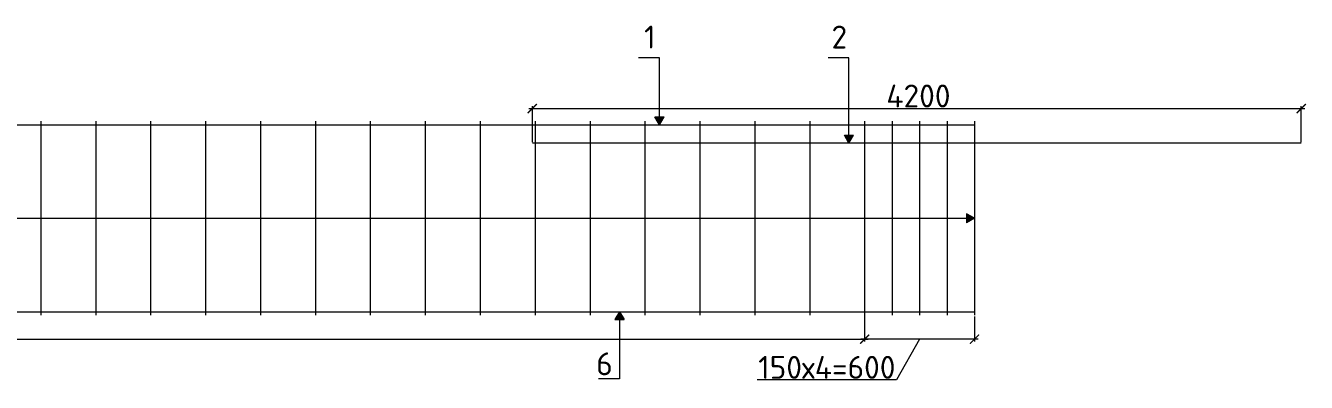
# Model space of a CAD drawing. Header units: millimetres. Extents: x -1960873 to -640355, y 7839719 to 16131025.
# Drawn here: x -714895 to -707900, y 7903352 to 7905300 of the extents above; entities that cross this region are included whole.
import ezdxf

# ---------------------------------------------------------------- set-up
doc = ezdxf.new("R2010")
doc.units = ezdxf.units.MM
doc.layers.get('0').update_dxf_attribs({"lineweight": 15})
doc.layers.add('КМ-Размеры', color=2, linetype='Continuous')
doc.styles.add('GOST-2.304_Type-B', font='')
doc.styles.add('ISOCPEUR', font='isocpeur.ttf')
doc.styles.get('GOST-2.304_Type-B').set_extended_font_data('ГОСТ тип А')
doc.dimstyles.new('SPDS', dxfattribs={"dimscale": 100, "dimtxt": 2.5, "dimasz": 2, "dimexe": 1.25, "dimexo": 0.625, "dimtad": 1, "dimdec": 0, "dimrnd": 0.001, "dimtxsty": 'GOST-2.304_Type-B', "dimblk": 'ARCHTICK', "dimcen": 2.5, "dimdle": 2, "dimadec": 0, "dimazin": 2, "dimtfac": 0.75, "dimtdec": 0, "dimtmove": 1, "dimatfit": 3, "dimfxl": 1.25, "dimtolj": 1, "dimarcsym": 0})

# ---------------------------------------------------------------- blocks, each defined once
blk = doc.blocks.new('_ArchTick')
at = {"color": 0, "linetype": 'ByBlock', "const_width": 0.15}
blk.add_lwpolyline([(-0.5, -0.5), (0.5, 0.5)], dxfattribs=at)
blk = doc.blocks.new('*D244')
at = {"layer": 'Defpoints', "color": 0, "ltscale": 10, "transparency": 16777216}
for p in [(-710312.4, 7903718.4), (-709712.4, 7903718.4), (-710312.4, 7903588.3)]:
    blk.add_point(p, dxfattribs=at)
at = {"layer": 'КМ-Размеры', "color": 0, "lineweight": 0, "ltscale": 10, "transparency": 16777216}
for p, q in [((-710312.4, 7903712.1), (-710312.4, 7903575.8)), ((-709712.4, 7903712.1), (-709712.4, 7903575.8))]:
    blk.add_line(p, q, dxfattribs=at)
at = {"layer": 'КМ-Размеры', "color": 0, "linetype": 'ByBlock', "lineweight": 5, "ltscale": 10, "transparency": 16777216}
for p, q in [((-709692.4, 7903588.3), (-710332.4, 7903588.3)), ((-710012.4, 7903588.3), (-710137.7, 7903365.6)), ((-710137.7, 7903365.6), (-710900.2, 7903365.6))]:
    blk.add_line(p, q, dxfattribs=at)
at = {"layer": 'КМ-Размеры', "color": 0, "lineweight": 5, "ltscale": 10, "transparency": 16777216, "xscale": 50, "yscale": 50, "zscale": 50, "rotation": 180}
blk.add_blockref('_ArchTick', (-710312.4, 7903588.3), dxfattribs=at)
at = {"layer": 'КМ-Размеры', "color": 0, "lineweight": 5, "ltscale": 10, "transparency": 16777216, "xscale": 50, "yscale": 50, "zscale": 50}
blk.add_blockref('_ArchTick', (-709712.4, 7903588.3), dxfattribs=at)
at = {"layer": 'КМ-Размеры', "color": 0, "lineweight": 15, "ltscale": 10, "transparency": 16777216, "insert": (-710519, 7903434.3), "char_height": 125, "attachment_point": 5, "style": 'ISOCPEUR'}
blk.add_mtext('\\A1;150х4=600', dxfattribs=at)
blk = doc.blocks.new('*D245')
at = {"layer": 'Defpoints', "color": 0, "ltscale": 10, "transparency": 16777216}
for p in [(-710312.4, 7903738.4), (-719312.4, 7903718.4), (-710312.4, 7903588.3)]:
    blk.add_point(p, dxfattribs=at)
at = {"layer": 'КМ-Размеры', "color": 0, "lineweight": 0, "ltscale": 10, "transparency": 16777216}
for p, q in [((-719312.4, 7903712.1), (-719312.4, 7903575.8)), ((-710312.4, 7903732.1), (-710312.4, 7903575.8))]:
    blk.add_line(p, q, dxfattribs=at)
at = {"layer": 'КМ-Размеры', "color": 0, "linetype": 'ByBlock', "lineweight": 5, "ltscale": 10, "transparency": 16777216}
blk.add_line((-719332.4, 7903588.3), (-710292.4, 7903588.3), dxfattribs=at)
at = {"layer": 'КМ-Размеры', "color": 0, "lineweight": 5, "ltscale": 10, "transparency": 16777216, "xscale": 50, "yscale": 50, "zscale": 50, "rotation": 180}
blk.add_blockref('_ArchTick', (-719312.4, 7903588.3), dxfattribs=at)
at = {"layer": 'КМ-Размеры', "color": 0, "lineweight": 5, "ltscale": 10, "transparency": 16777216, "xscale": 50, "yscale": 50, "zscale": 50}
blk.add_blockref('_ArchTick', (-710312.4, 7903588.3), dxfattribs=at)
at = {"layer": 'КМ-Размеры', "color": 0, "lineweight": 15, "ltscale": 10, "transparency": 16777216, "insert": (-715610.5, 7903657.1), "char_height": 125, "attachment_point": 5, "style": 'ISOCPEUR'}
blk.add_mtext('\\A1;20х300=6000', dxfattribs=at)
blk = doc.blocks.new('*D247')
at = {"layer": 'Defpoints', "color": 0, "ltscale": 10, "transparency": 16777216}
for p in [(-707927.4, 7904847.3), (-712127.4, 7904658.4), (-707927.4, 7904658.4)]:
    blk.add_point(p, dxfattribs=at)
at = {"layer": 'КМ-Размеры', "color": 0, "lineweight": 0, "ltscale": 10, "transparency": 16777216}
for p, q in [((-712127.4, 7904664.6), (-712127.4, 7904859.8)), ((-707927.4, 7904664.6), (-707927.4, 7904859.8))]:
    blk.add_line(p, q, dxfattribs=at)
at = {"layer": 'КМ-Размеры', "color": 0, "linetype": 'ByBlock', "lineweight": 5, "ltscale": 10, "transparency": 16777216}
blk.add_line((-712147.4, 7904847.3), (-707907.4, 7904847.3), dxfattribs=at)
at = {"layer": 'КМ-Размеры', "color": 0, "lineweight": 5, "ltscale": 10, "transparency": 16777216, "xscale": 50, "yscale": 50, "zscale": 50, "rotation": 180}
blk.add_blockref('_ArchTick', (-712127.4, 7904847.3), dxfattribs=at)
at = {"layer": 'КМ-Размеры', "color": 0, "lineweight": 5, "ltscale": 10, "transparency": 16777216, "xscale": 50, "yscale": 50, "zscale": 50}
blk.add_blockref('_ArchTick', (-707927.4, 7904847.3), dxfattribs=at)
at = {"layer": 'КМ-Размеры', "color": 0, "lineweight": 15, "ltscale": 10, "transparency": 16777216, "insert": (-710018.8, 7904916.1), "char_height": 125, "attachment_point": 5, "style": 'ISOCPEUR'}
blk.add_mtext('\\A1;4200', dxfattribs=at)

msp = doc.modelspace()

# ---------------------------------------------------------------- hatches: boundary and pattern name
at = {"transparency": 33554687}
h = msp.add_hatch(color=256, dxfattribs=at)
h.dxf.hatch_style = 1
h.paths.add_polyline_path([(-711408.2, 7904801.7), (-711458.2, 7904801.7), (-711433.2, 7904758.4)])
h = msp.add_hatch(color=256, dxfattribs=at)
h.dxf.hatch_style = 1
h.paths.add_polyline_path([(-710373.2, 7904701.7), (-710423.2, 7904701.7), (-710398.2, 7904658.4)])
h = msp.add_hatch(color=256, dxfattribs=at)
h.dxf.hatch_style = 1
h.paths.add_polyline_path([(-709712.4, 7904248.4), (-709755.7, 7904273.4), (-709755.7, 7904223.4)])
h = msp.add_hatch(color=256, dxfattribs=at)
h.dxf.hatch_style = 1
h.paths.add_polyline_path([(-711651.4, 7903738.4), (-711676.4, 7903695.1), (-711626.4, 7903695.1)])

# ---------------------------------------------------------------- linework, layer by layer
for p, q in [((-711433.2, 7905124.3), (-711547.1, 7905124.3)), ((-711433.2, 7904758.4), (-711433.2, 7905124.3)), ((-710398.2, 7905124.3), (-710512.1, 7905124.3)), ((-710398.2, 7904658.4), (-710398.2, 7905124.3)), ((-711433.2, 7904758.4), (-711458.2, 7904801.7)), ((-711458.2, 7904801.7), (-711408.2, 7904801.7)), ((-711433.2, 7904758.4), (-711408.2, 7904801.7)), ((-720062.4, 7904758.4), (-709712.4, 7904758.4)), ((-714812.4, 7904778.4), (-714812.4, 7903718.4)), ((-714512.4, 7904778.4), (-714512.4, 7903718.4)), ((-714212.4, 7904778.4), (-714212.4, 7903718.4)), ((-713912.4, 7904778.4), (-713912.4, 7903718.4)), ((-713612.4, 7904778.4), (-713612.4, 7903718.4)), ((-713312.4, 7904778.4), (-713312.4, 7903718.4)), ((-713012.4, 7904778.4), (-713012.4, 7903718.4)), ((-712712.4, 7904778.4), (-712712.4, 7903718.4)), ((-712412.4, 7904778.4), (-712412.4, 7903718.4)), ((-712112.4, 7904778.4), (-712112.4, 7903718.4)), ((-711812.4, 7904778.4), (-711812.4, 7903718.4)), ((-711512.4, 7904778.4), (-711512.4, 7903718.4)), ((-711212.4, 7904778.4), (-711212.4, 7903718.4)), ((-710912.4, 7904778.4), (-710912.4, 7903718.4)), ((-710612.4, 7904778.4), (-710612.4, 7903718.4)), ((-710312.4, 7904778.4), (-710312.4, 7903718.4)), ((-710162.4, 7904778.4), (-710162.4, 7903718.4)), ((-710012.4, 7904778.4), (-710012.4, 7903718.4)), ((-709862.4, 7904778.4), (-709862.4, 7903718.4)), ((-709712.4, 7904778.4), (-709712.4, 7903718.4)), ((-707927.4, 7904658.4), (-712127.4, 7904658.4)), ((-710398.2, 7904658.4), (-710423.2, 7904701.7)), ((-710423.2, 7904701.7), (-710373.2, 7904701.7)), ((-710398.2, 7904658.4), (-710373.2, 7904701.7)), ((-719869.1, 7904248.4), (-709712.4, 7904248.4)), ((-709712.4, 7904248.4), (-709755.7, 7904273.4)), ((-709755.7, 7904273.4), (-709755.7, 7904223.4)), ((-709712.4, 7904248.4), (-709755.7, 7904223.4)), ((-720062.4, 7903738.4), (-709712.4, 7903738.4)), ((-711651.4, 7903738.4), (-711676.4, 7903695.1)), ((-711651.4, 7903738.4), (-711651.4, 7903372.4)), ((-711651.4, 7903738.4), (-711626.4, 7903695.1)), ((-711676.4, 7903695.1), (-711626.4, 7903695.1)), ((-711651.4, 7903372.4), (-711765.3, 7903372.4))]:
    msp.add_line(p, q, dxfattribs=at)

# ---------------------------------------------------------------- texts
at = {"transparency": 33554687, "char_height": 125, "width": 8055.818, "attachment_point": 5, "style": 'ISOCPEUR'}
for s, insert in [('\\A1;1', (-711485.9, 7905237.8)), ('\\A1;2', (-710450.8, 7905237.8)), ('\\A1;6', (-711733.6, 7903453.5))]:
    msp.add_mtext(s, dxfattribs=dict(at, insert=insert))

# ---------------------------------------------------------------- dimensions: what is measured, and where the dimension line sits
at = {"layer": 'КМ-Размеры', "color": 7, "lineweight": 15, "ltscale": 10, "transparency": 33554687}
dim = msp.add_linear_dim(base=(-707927.4, 7904847.3), p1=(-712127.4, 7904658.4), p2=(-707927.4, 7904658.4), dimstyle='SPDS', override={"dimscale": 10, "dimtxt": 12.5, "dimasz": 5, "dimtxsty": 'ISOCPEUR', "dimblk1": 'ArchTick', "dimblk2": 'ArchTick', "dimsah": 1, "dimlwd": 5, "dimlwe": 0}, dxfattribs=at)
dim.commit()
dim.dimension.update_dxf_attribs({"geometry": '*D247', "text_midpoint": (-710018.8, 7904847.3), "dimtype": 160})
dim = msp.add_linear_dim(base=(-710312.4, 7903588.3), p1=(-719312.4, 7903718.4), p2=(-710312.4, 7903738.4), text='20х300=6000', dimstyle='SPDS', override={"dimscale": 10, "dimtxt": 12.5, "dimasz": 5, "dimtxsty": 'ISOCPEUR', "dimblk1": 'ArchTick', "dimblk2": 'ArchTick', "dimsah": 1, "dimlwd": 5, "dimlwe": 0}, dxfattribs=at)
dim.commit()
dim.dimension.update_dxf_attribs({"geometry": '*D245', "text_midpoint": (-715610.5, 7903588.3), "dimtype": 160})
dim = msp.add_linear_dim(base=(-710312.4, 7903588.3), p1=(-709712.4, 7903718.4), p2=(-710312.4, 7903718.4), angle=180, text='150х4=<>', dimstyle='SPDS', override={"dimscale": 10, "dimtxt": 12.5, "dimasz": 5, "dimtxsty": 'ISOCPEUR', "dimblk1": 'ArchTick', "dimblk2": 'ArchTick', "dimsah": 1, "dimlwd": 5, "dimlwe": 0}, dxfattribs=at)
dim.commit()
dim.dimension.update_dxf_attribs({"geometry": '*D244', "text_midpoint": (-710144, 7903365.6), "dimtype": 160})

doc.saveas('drawing.dxf')
